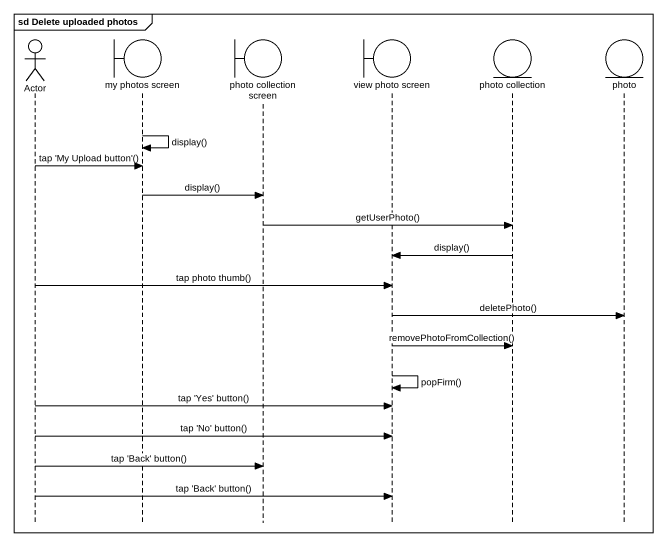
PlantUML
@startuml
mainframe sd Delete uploaded photos
hide footbox
actor "Actor" as Actor_
boundary "my photos screen" as my_photos_screen
boundary "photo collection screen" as photo_collection_screen
boundary "view photo screen" as view_photo_screen
entity "photo collection" as photo_collection
entity photo

my_photos_screen -> my_photos_screen : display()
Actor_ -> my_photos_screen : tap 'My Upload button'()
my_photos_screen -> photo_collection_screen : display()
photo_collection_screen -> photo_collection : getUserPhoto()
photo_collection -> view_photo_screen : display()
Actor_ -> view_photo_screen : tap photo thumb()
view_photo_screen -> photo : deletePhoto()
view_photo_screen -> photo_collection : removePhotoFromCollection()
view_photo_screen -> view_photo_screen : popFirm()
Actor_ -> view_photo_screen : tap 'Yes' button()
Actor_ -> view_photo_screen : tap 'No' button()
Actor_ -> photo_collection_screen : tap 'Back' button()
Actor_ -> view_photo_screen : tap 'Back' button()
@enduml
